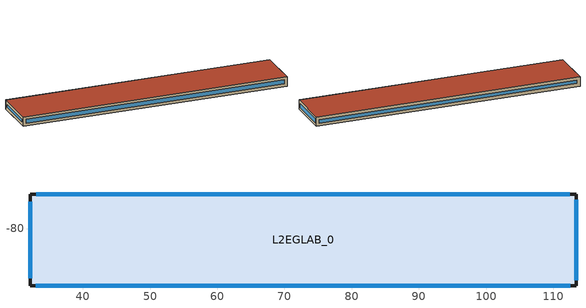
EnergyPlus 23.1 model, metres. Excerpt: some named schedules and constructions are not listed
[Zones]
L2EGLAB_0
 floor outside (90.1-2019 Nonresidential CZ 0 Exterior Floor (Mass)): 113.38,-74.93 113.38,-88.49 32.15,-88.49 32.15,-74.93 z2.66
 wall outside (90.1-2019 Nonresidential CZ 0 Exterior Wall (Mass)): 113.38,-74.93 32.15,-74.93 32.15,-88.49 113.38,-88.49 113.38,-74.93 z2.66:5.58
 window (Starphire - Sungate 400 (3) on Starphire - Sungate 400 (5) on Starphire): 112.44,-74.93 33.08,-74.93 z3.6:4.64; 32.15,-76.04 32.15,-87.38 z3.77:4.47; 33.01,-88.49 112.51,-88.49 z3.52:4.72; 113.38,-87.69 113.38,-75.73 z3.46:4.78
 roof outside (90.1-2019 Nonresidential CZ 0 Exterior Roof (Mass)): 113.38,-74.93 32.15,-74.93 32.15,-88.49 113.38,-88.49 z5.58
[Schedule:Day:Hourly]
38179f20-956b-417a-8c64-8390f19720e3: Fraction, 0, 0, 0, 0, 0, 0, 0, 0, 0, 1, 1, 1, 1, 1, 1, 1, 1, 1, 0, 0, 0, 0, 0, 0
ac971892-ccc2-4438-8664-77b5482e6f48: Fraction, 1, 1, 1, 1, 1, 1, 1, 1, 0, 0, 0, 0, 0, 0, 0, 0, 0, 0, 0, 0, 0, 0, 0, 0
14e96a62-29c7-49a2-9614-caf7c6ecd34b: Fraction, 1, 1, 1, 1, 1, 1, 1, 1, 0, 0, 0, 0, 1, 1, 1, 1, 1, 0, 0, 0, 0, 0, 0, 0
ae148610-dbbb-4b47-9c28-88c9e2c07326: Fraction, 1, 1, 1, 1, 1, 1, 1, 1, 0, 0, 0, 1, 1, 1, 1, 1, 0, 0, 0, 0, 0, 0, 0, 0
e9b745bd-6aec-43cb-b0ac-c095e69f58cf: Fraction, 0, 0, 0, 0, 0, 0, 0, 0, 0, 0, 1, 1, 1, 1, 1, 1, 1, 1, 0, 0, 0, 0, 0, 0
39b0948b-e365-46be-966c-0ffa56deec40: Fraction, 0, 1, 1, 1, 1, 1, 1, 1, 1, 0, 0, 1, 1, 1, 1, 1, 0, 0, 0, 0, 0, 0, 0, 0
f4f6a90d-f8de-414e-ab4b-17b652dd5d6f: Fraction, 0, 0, 0, 0, 0, 0, 0, 0, 0, 1, 1, 1, 1, 1, 1, 1, 1, 1, 1, 0, 0, 0, 0, 0
740c02a7-3830-4f45-b763-006e59eb86d3: Fraction, 0, 0, 0, 0, 0, 0, 0, 0, 0, 1, 1, 1, 1, 1, 1, 1, 1, 0, 0, 0, 0, 0, 0, 0
2d02c7ff-104c-4b06-97c0-4d8b100eafcc: Fraction, 0, 0, 0, 1, 1, 1, 0, 0, 0, 0, 0, 0, 1, 1, 1, 1, 0, 0, 0, 0, 0, 0, 0, 0
f61a172b-816c-4633-97bc-a915fc946446: Fraction, 0, 1, 1, 1, 1, 0, 1, 1, 0, 0, 0, 1, 1, 1, 1, 1, 1, 1, 1, 0, 0, 0, 0, 0
ff1b749b-a92e-426c-bb3b-81b4f0013f8a: Fraction, 0, 0, 0, 0, 0, 0, 0, 0, 0, 0, 1, 1, 1, 1, 1, 1, 1, 1, 1, 0, 0, 0, 0, 0
41133023-acbd-437d-bcd4-84e10123b423: Fraction, 0, 0, 1, 1, 1, 0, 0, 1, 0, 0, 1, 1, 1, 1, 1, 1, 1, 1, 1, 1, 0, 0, 0, 0
0824ec1f-cd36-4fa7-83a1-4cb732eb5a7b: Fraction, 0, 0, 0, 0, 0, 0, 0, 1, 0, 0, 1, 1, 1, 1, 1, 1, 0, 1, 1, 1, 1, 1, 0, 0
4ff628a3-5983-436e-80a6-c65ea9597efe: Fraction, 0, 0, 0, 0, 0, 0, 0, 0, 0, 1, 0, 1, 1, 1, 0, 0, 0, 0, 0, 0, 0, 0, 1, 1
507845b1-fc7a-40ad-aa9e-0f06996398ac: Fraction, 1, 1, 1, 1, 1, 1, 1, 1, 1, 0, 1, 0, 0, 1, 0, 0, 0, 0, 0, 1, 0, 0, 0, 1
d0c38ed3-4692-46b6-8970-8176b7b43390: Fraction, 1, 1, 1, 1, 1, 1, 1, 1, 0, 0, 0, 1, 1, 1, 0, 0, 1, 1, 0, 0, 0, 0, 0, 1
b0ecbd5f-d54a-4e74-86a6-43ce3b7aa6f3: Fraction, 0, 0, 0, 0, 0, 0, 0, 0, 0, 0, 1, 0, 1, 1, 1, 0, 0, 0, 0, 0, 0, 0, 0, 0
a87f84e4-461f-46b0-ab1a-58a23e9c92fe: Fraction, 0, 1, 1, 1, 1, 1, 1, 1, 1, 0, 1, 1, 1, 1, 1, 0, 0, 0, 0, 1, 0, 1, 1, 1
a905cc57-b1d3-4bd4-800c-40b0ce71e65b: Fraction, 0, 0, 0, 0, 1, 1, 1, 1, 1, 1, 1, 0, 0, 0, 0, 0, 0, 0, 1, 0, 0, 0, 0, 0
56850b1a-3ce0-4b23-b415-2aa30291a57d: Fraction, 0, 1, 0, 0, 1, 0, 0, 1, 0, 0, 1, 1, 1, 0, 0, 1, 0, 0, 0, 0, 0, 0, 0, 0
85e940af-3f0b-4f17-bb43-1b234bacb140: Fraction, 0, 0, 0, 0, 1, 1, 1, 1, 0, 0, 1, 1, 0, 0, 0, 0, 0, 0, 0, 0, 0, 0, 0, 0
41ee364a-36dd-45f1-8cfb-e4f6688d5d13: Fraction, 0, 0, 0, 0, 0, 1, 0, 0, 0, 1, 0, 1, 1, 1, 1, 1, 0, 0, 0, 0, 0, 0, 0, 1
4a45c831-7f25-4b38-93ab-4c66ed96f3f2: Fraction, 1, 1, 1, 1, 1, 1, 1, 1, 0, 1, 1, 1, 1, 1, 1, 1, 0, 0, 0, 0, 0, 0, 0, 0
d4fb98c5-bb61-4abd-a95c-8fc3c82c79f7: Fraction, 0, 0, 0, 0, 0, 0, 0, 0, 0, 1, 1, 1, 1, 1, 1, 0, 0, 0, 0, 0, 0, 0, 0, 0
46945b04-2c04-413d-8a1b-a85c04242bc4: Fraction, 0, 1, 0, 0, 1, 1, 1, 1, 0, 1, 1, 1, 1, 1, 1, 1, 1, 1, 0, 0, 0, 0, 0, 0
225b6330-f37b-4b36-a1be-9495fbcd166d: Fraction, 0, 0, 1, 1, 1, 1, 1, 1, 0, 0, 0, 0, 0, 1, 0, 1, 1, 0, 0, 0, 0, 0, 0, 0
02cd169d-d0aa-4a7b-9d5a-6e17b7553079: Fraction, 0, 0, 1, 1, 1, 1, 1, 1, 1, 1, 0, 0, 0, 0, 0, 0, 0, 0, 0, 0, 1, 0, 0, 0
a606ca4e-302f-43c7-8507-88f7e6dbfd25: Fraction, 1, 1, 1, 1, 1, 0, 0, 0, 0, 0, 0, 1, 1, 1, 1, 1, 1, 0, 0, 0, 0, 0, 0, 0
60b49703-1373-447e-9904-9bb170ff8dd7: Fraction, 0, 1, 1, 1, 1, 1, 1, 0, 0, 0, 0, 0, 0, 0, 0, 0, 1, 1, 1, 1, 1, 1, 1, 1
f3dff8d8-a2ae-4fc7-9d02-5eaec7dc010a: Fraction, 0, 1, 0, 0, 1, 0, 0, 0, 0, 0, 0, 0, 1, 0, 0, 0, 0, 0, 0, 0, 0, 0, 0, 0
0a9f64a4-15ae-4322-b7a7-389d60a6c475: Fraction, 0, 1, 1, 1, 1, 1, 1, 1, 1, 1, 0, 0, 0, 0, 0, 1, 1, 0, 0, 0, 0, 0, 0, 0
7c692fd0-6f7e-4257-a9d4-95e3f3f831c1: Fraction, 1, 1, 1, 0, 1, 1, 1, 1, 0, 0, 1, 1, 1, 1, 1, 1, 1, 1, 0, 0, 0, 0, 0, 0
b895a0f1-ddc7-4bf8-83d8-a2e0be426f79: Fraction, 0, 1, 0, 0, 0, 0, 0, 0, 0, 0, 1, 0, 0, 0, 1, 1, 1, 1, 1, 0, 0, 0, 0, 1
e1ae3c62-2747-4552-87ad-aaa14d71c149: Fraction, 1, 1, 1, 1, 1, 0, 1, 1, 1, 0, 0, 0, 0, 1, 1, 0, 0, 0, 0, 0, 0, 0, 0, 1
4acf7378-8c0d-46f9-97e6-db20b0f80dfe: Fraction, 1, 1, 1, 1, 1, 1, 0, 0, 0, 0, 0, 1, 1, 1, 1, 1, 1, 0, 0, 0, 0, 0, 0, 0
87b54358-8031-4b99-b14f-9f56fda5008e: Fraction, 0, 1, 1, 1, 1, 1, 1, 0, 0, 0, 0, 1, 1, 1, 1, 0, 0, 0, 0, 0, 0, 0, 0, 0
81877a32-8e27-44f4-a5c9-31c9e4c9482a: Fraction, 0, 0, 1, 1, 1, 1, 1, 0, 0, 0, 1, 1, 1, 1, 0, 0, 0, 0, 0, 0, 0, 0, 0, 0
051a1236-b899-4140-b48b-2c08fa972895: Fraction, 1, 1, 1, 1, 1, 1, 1, 1, 1, 0, 0, 0, 0, 0, 0, 0, 0, 0, 1, 1, 1, 1, 1, 1
d838155c-8a67-492e-ae8e-847abf6c8acc: Fraction, 1, 1, 1, 1, 1, 1, 1, 0, 0, 1, 1, 1, 0, 0, 0, 0, 0, 0, 0, 0, 0, 0, 0, 0
edb8670f-fe21-4948-a1a2-463d0e667ac0: Fraction, 1, 1, 1, 1, 1, 1, 1, 1, 0, 1, 1, 0, 0, 0, 1, 1, 0, 0, 0, 0, 0, 0, 0, 0
b3436ea8-d19d-4d5a-8060-848a02d462b0: Fraction, 0, 0, 0, 1, 1, 1, 0, 0, 0, 1, 1, 1, 1, 1, 1, 1, 1, 1, 0, 0, 0, 0, 0, 0
d20e23a3-011d-4cad-ad22-96b48e48d370: Fraction, 0, 0, 0, 0, 0, 0, 0, 1, 1, 1, 1, 0, 0, 0, 0, 0, 0, 0, 0, 0, 0, 0, 0, 1
9b93240e-f916-446d-a78b-b782dbda9fd7: Fraction, 1, 1, 1, 1, 1, 1, 1, 1, 0, 0, 0, 1, 1, 1, 1, 0, 0, 0, 1, 1, 1, 1, 1, 1
5dbd14f9-692d-4306-99c0-e071131911b9: Fraction, 1, 1, 1, 1, 1, 1, 1, 1, 1, 1, 1, 1, 1, 1, 1, 0, 0, 0, 0, 1, 1, 1, 0, 1
c28f790e-4dbb-4da8-a8c3-fa68dce20d2c: Fraction, 1, 1, 1, 1, 1, 1, 1, 1, 0, 0, 1, 1, 0, 1, 0, 0, 0, 0, 0, 0, 0, 0, 0, 1
d1061fb4-601a-4270-aeed-638780f2db71: Fraction, 1, 1, 1, 1, 1, 1, 1, 0, 0, 0, 1, 0, 0, 0, 0, 0, 0, 0, 0, 1, 1, 1, 1, 1
b1d064f0-1f63-49d7-8ceb-0cca46ce635b: Fraction, 1, 1, 1, 1, 1, 0, 0, 0, 0, 0, 1, 1, 1, 1, 1, 1, 1, 0, 0, 0, 0, 0, 0, 0
27ca9617-da89-49e4-a6f7-2c23ce89ff06: Fraction, 1, 1, 1, 1, 1, 1, 1, 1, 1, 1, 0, 0, 0, 0, 0, 0, 1, 0, 0, 0, 0, 0, 0, 0
6f2572b6-a7d5-4e90-abba-3b973d04793c: Fraction, 1, 1, 1, 1, 1, 1, 1, 1, 1, 1, 1, 1, 0, 0, 0, 0, 0, 0, 0, 0, 0, 1, 1, 1
662fc36f-5647-4300-95dd-dbdf9408b12e: Fraction, 1, 1, 1, 1, 1, 1, 1, 0, 0, 0, 1, 1, 1, 1, 1, 1, 1, 0, 0, 0, 0, 1, 1, 1
03fd92cf-3547-404c-ada6-6c2b767b8869: Fraction, 1, 1, 1, 1, 1, 1, 1, 1, 0, 0, 1, 1, 1, 1, 0, 1, 1, 1, 1, 1, 1, 1, 1, 1
14ff385e-ba91-4935-8553-b772e5caabf5: Fraction, 1, 1, 1, 1, 1, 1, 1, 1, 1, 0, 0, 0, 0, 1, 0, 0, 0, 0, 0, 0, 0, 0, 0, 0
a10c7433-668f-49b8-9501-5a98d22a259d: Fraction, 1, 1, 1, 1, 1, 1, 1, 1, 0, 1, 1, 1, 1, 1, 1, 1, 1, 0, 1, 1, 1, 1, 1, 1
77864be3-4f80-4f57-bb02-f5da30e3c201: Fraction, 1, 1, 1, 1, 1, 1, 1, 1, 0, 0, 1, 1, 1, 1, 1, 1, 0, 0, 0, 0, 0, 0, 1, 1
0ada28ce-558b-4c0e-aa7d-824de3075b1a: Fraction, 1, 1, 1, 1, 1, 1, 1, 0, 0, 0, 1, 1, 1, 0, 0, 0, 0, 1, 1, 1, 1, 1, 1, 1
eec26b4a-9a5e-43f9-89c0-88dfe4ef4b00: Fraction, 1, 1, 1, 1, 1, 1, 1, 1, 0, 0, 1, 1, 1, 1, 1, 1, 1, 0, 0, 0, 0, 0, 0, 1
b9e25edd-51b4-4b80-9171-5e03a67da1cc: Fraction, 1, 1, 1, 1, 0, 1, 1, 0, 0, 0, 0, 1, 1, 1, 1, 1, 0, 0, 0, 0, 0, 0, 0, 0
c774ea52-32a3-4e83-82ec-64947ac96df6: Fraction, 0, 0, 0, 0, 0, 1, 1, 1, 0, 0, 0, 0, 0, 1, 0, 0, 0, 0, 0, 0, 0, 0, 0, 0
880685fc-6ff1-455a-b37d-72c5481026df: Fraction, 1, 1, 1, 1, 1, 1, 1, 1, 0, 0, 1, 1, 1, 1, 0, 0, 0, 0, 0, 0, 0, 0, 0, 0
a9b19e90-5f0d-4519-b44f-004779abcadf: Fraction, 0, 0, 0, 0, 0, 0, 0, 1, 0, 0, 0, 0, 0, 1, 0, 0, 0, 0, 0, 0, 0, 0, 1, 1
4a9c876a-d9ca-4e6a-b39e-b24d7f06c749: Fraction, 1, 1, 1, 1, 1, 1, 1, 1, 0, 0, 0, 1, 0, 0, 0, 0, 0, 0, 0, 0, 0, 1, 1, 1
fb941c6c-4faa-478e-b512-3dd081852429: Fraction, 1, 1, 1, 1, 1, 1, 1, 1, 0, 0, 0, 0, 1, 1, 1, 0, 0, 0, 0, 0, 0, 0, 1, 1
b6bb9f05-be45-45a1-96fb-54e0ec5f2e41: Fraction, 1, 1, 1, 1, 1, 1, 1, 1, 1, 0, 0, 0, 0, 0, 0, 0, 1, 1, 1, 1, 1, 1, 1, 1
433803c5-7773-41dd-b89a-1df737f6a0f2: Fraction, 1, 1, 1, 1, 1, 1, 1, 1, 1, 0, 0, 0, 1, 1, 0, 0, 0, 0, 0, 1, 1, 1, 1, 1
251b98fc-2667-4f34-9feb-38c4a2e59b4f: Fraction, 1, 1, 1, 1, 1, 1, 1, 1, 0, 1, 0, 0, 1, 1, 1, 1, 1, 1, 1, 1, 1, 1, 1, 1
a7b75c03-dc04-40d6-a801-044da9317212: Fraction, 1, 1, 1, 1, 1, 1, 1, 1, 0, 0, 1, 0, 0, 0, 0, 0, 0, 0, 1, 1, 1, 1, 1, 1
d3b7b7a1-957a-4d67-ace5-3b5494b0b17d: Fraction, 1, 1, 1, 1, 1, 1, 1, 1, 1, 0, 0, 0, 0, 1, 0, 0, 0, 0, 1, 1, 1, 1, 1, 1
84490ac7-aeec-46d3-98f8-621f9b9d1dbe: Fraction, 1, 1, 1, 1, 1, 1, 1, 1, 1, 0, 0, 0, 1, 0, 0, 0, 0, 0, 0, 0, 0, 0, 0, 1
[Schedule:Week:Daily]
CoolAvail_L2EGLAB_0_34: 2d02c7ff-104c-4b06-97c0-4d8b100eafcc, f61a172b-816c-4633-97bc-a915fc946446, ff1b749b-a92e-426c-bb3b-81b4f0013f8a, 41133023-acbd-437d-bcd4-84e10123b423, 0824ec1f-cd36-4fa7-83a1-4cb732eb5a7b, 4ff628a3-5983-436e-80a6-c65ea9597efe, 507845b1-fc7a-40ad-aa9e-0f06996398ac, 2d02c7ff-104c-4b06-97c0-4d8b100eafcc, 2d02c7ff-104c-4b06-97c0-4d8b100eafcc, 2d02c7ff-104c-4b06-97c0-4d8b100eafcc, 2d02c7ff-104c-4b06-97c0-4d8b100eafcc, 2d02c7ff-104c-4b06-97c0-4d8b100eafcc
CoolAvail_L2EGLAB_0_35: d0c38ed3-4692-46b6-8970-8176b7b43390, b0ecbd5f-d54a-4e74-86a6-43ce3b7aa6f3, 14e96a62-29c7-49a2-9614-caf7c6ecd34b, a87f84e4-461f-46b0-ab1a-58a23e9c92fe, ae148610-dbbb-4b47-9c28-88c9e2c07326, a905cc57-b1d3-4bd4-800c-40b0ce71e65b, 56850b1a-3ce0-4b23-b415-2aa30291a57d, d0c38ed3-4692-46b6-8970-8176b7b43390, d0c38ed3-4692-46b6-8970-8176b7b43390, d0c38ed3-4692-46b6-8970-8176b7b43390, d0c38ed3-4692-46b6-8970-8176b7b43390, d0c38ed3-4692-46b6-8970-8176b7b43390
CoolAvail_L2EGLAB_0_36: 85e940af-3f0b-4f17-bb43-1b234bacb140, 39b0948b-e365-46be-966c-0ffa56deec40, 41ee364a-36dd-45f1-8cfb-e4f6688d5d13, 4a45c831-7f25-4b38-93ab-4c66ed96f3f2, d4fb98c5-bb61-4abd-a95c-8fc3c82c79f7, 46945b04-2c04-413d-8a1b-a85c04242bc4, f4f6a90d-f8de-414e-ab4b-17b652dd5d6f, 85e940af-3f0b-4f17-bb43-1b234bacb140, 85e940af-3f0b-4f17-bb43-1b234bacb140, 85e940af-3f0b-4f17-bb43-1b234bacb140, 85e940af-3f0b-4f17-bb43-1b234bacb140, 85e940af-3f0b-4f17-bb43-1b234bacb140
CoolAvail_L2EGLAB_0_37: e9b745bd-6aec-43cb-b0ac-c095e69f58cf, 225b6330-f37b-4b36-a1be-9495fbcd166d, 02cd169d-d0aa-4a7b-9d5a-6e17b7553079, a606ca4e-302f-43c7-8507-88f7e6dbfd25, 60b49703-1373-447e-9904-9bb170ff8dd7, ac971892-ccc2-4438-8664-77b5482e6f48, f3dff8d8-a2ae-4fc7-9d02-5eaec7dc010a, e9b745bd-6aec-43cb-b0ac-c095e69f58cf, e9b745bd-6aec-43cb-b0ac-c095e69f58cf, e9b745bd-6aec-43cb-b0ac-c095e69f58cf, e9b745bd-6aec-43cb-b0ac-c095e69f58cf, e9b745bd-6aec-43cb-b0ac-c095e69f58cf
CoolAvail_L2EGLAB_0_38: 0a9f64a4-15ae-4322-b7a7-389d60a6c475, 7c692fd0-6f7e-4257-a9d4-95e3f3f831c1, 85e940af-3f0b-4f17-bb43-1b234bacb140, b895a0f1-ddc7-4bf8-83d8-a2e0be426f79, e1ae3c62-2747-4552-87ad-aaa14d71c149, 4acf7378-8c0d-46f9-97e6-db20b0f80dfe, 87b54358-8031-4b99-b14f-9f56fda5008e, 0a9f64a4-15ae-4322-b7a7-389d60a6c475, 0a9f64a4-15ae-4322-b7a7-389d60a6c475, 0a9f64a4-15ae-4322-b7a7-389d60a6c475, 0a9f64a4-15ae-4322-b7a7-389d60a6c475, 0a9f64a4-15ae-4322-b7a7-389d60a6c475
CoolAvail_L2EGLAB_0_39: 38179f20-956b-417a-8c64-8390f19720e3, 81877a32-8e27-44f4-a5c9-31c9e4c9482a, 051a1236-b899-4140-b48b-2c08fa972895, d838155c-8a67-492e-ae8e-847abf6c8acc, edb8670f-fe21-4948-a1a2-463d0e667ac0, b3436ea8-d19d-4d5a-8060-848a02d462b0, e9b745bd-6aec-43cb-b0ac-c095e69f58cf, 38179f20-956b-417a-8c64-8390f19720e3, 38179f20-956b-417a-8c64-8390f19720e3, 38179f20-956b-417a-8c64-8390f19720e3, 38179f20-956b-417a-8c64-8390f19720e3, 38179f20-956b-417a-8c64-8390f19720e3
CoolAvail_L2EGLAB_0_40: 740c02a7-3830-4f45-b763-006e59eb86d3, d20e23a3-011d-4cad-ad22-96b48e48d370, 9b93240e-f916-446d-a78b-b782dbda9fd7, 5dbd14f9-692d-4306-99c0-e071131911b9, c28f790e-4dbb-4da8-a8c3-fa68dce20d2c, d1061fb4-601a-4270-aeed-638780f2db71, b1d064f0-1f63-49d7-8ceb-0cca46ce635b, 740c02a7-3830-4f45-b763-006e59eb86d3, 740c02a7-3830-4f45-b763-006e59eb86d3, 740c02a7-3830-4f45-b763-006e59eb86d3, 740c02a7-3830-4f45-b763-006e59eb86d3, 740c02a7-3830-4f45-b763-006e59eb86d3
CoolAvail_L2EGLAB_0_41: 27ca9617-da89-49e4-a6f7-2c23ce89ff06, 6f2572b6-a7d5-4e90-abba-3b973d04793c, 662fc36f-5647-4300-95dd-dbdf9408b12e, 03fd92cf-3547-404c-ada6-6c2b767b8869, 14ff385e-ba91-4935-8553-b772e5caabf5, a10c7433-668f-49b8-9501-5a98d22a259d, 77864be3-4f80-4f57-bb02-f5da30e3c201, 27ca9617-da89-49e4-a6f7-2c23ce89ff06, 27ca9617-da89-49e4-a6f7-2c23ce89ff06, 27ca9617-da89-49e4-a6f7-2c23ce89ff06, 27ca9617-da89-49e4-a6f7-2c23ce89ff06, 27ca9617-da89-49e4-a6f7-2c23ce89ff06
CoolAvail_L2EGLAB_0_42: 0ada28ce-558b-4c0e-aa7d-824de3075b1a, eec26b4a-9a5e-43f9-89c0-88dfe4ef4b00, b9e25edd-51b4-4b80-9171-5e03a67da1cc, c774ea52-32a3-4e83-82ec-64947ac96df6, 880685fc-6ff1-455a-b37d-72c5481026df, a9b19e90-5f0d-4519-b44f-004779abcadf, 4a9c876a-d9ca-4e6a-b39e-b24d7f06c749, 0ada28ce-558b-4c0e-aa7d-824de3075b1a, 0ada28ce-558b-4c0e-aa7d-824de3075b1a, 0ada28ce-558b-4c0e-aa7d-824de3075b1a, 0ada28ce-558b-4c0e-aa7d-824de3075b1a, 0ada28ce-558b-4c0e-aa7d-824de3075b1a
CoolAvail_L2EGLAB_0_43: fb941c6c-4faa-478e-b512-3dd081852429, b6bb9f05-be45-45a1-96fb-54e0ec5f2e41, 433803c5-7773-41dd-b89a-1df737f6a0f2, 251b98fc-2667-4f34-9feb-38c4a2e59b4f, a7b75c03-dc04-40d6-a801-044da9317212, d3b7b7a1-957a-4d67-ace5-3b5494b0b17d, 84490ac7-aeec-46d3-98f8-621f9b9d1dbe, fb941c6c-4faa-478e-b512-3dd081852429, fb941c6c-4faa-478e-b512-3dd081852429, fb941c6c-4faa-478e-b512-3dd081852429, fb941c6c-4faa-478e-b512-3dd081852429, fb941c6c-4faa-478e-b512-3dd081852429
CoolAvail_L2EGLAB_0_44: 30ba440c-22ba-432c-8c17-df3fa3d1471c, 8c9a1938-7936-4ab6-b752-f6b736262c82, 2c7afa4c-afc5-456e-bc7d-fa534fe6087b, 7f421006-4c82-4519-a9a6-136dfc1191c2, 3eda7ef7-2279-4dc1-b643-b0413d9c0fa3, 1ada6efd-4363-48ab-b65e-79088277c8bc, e98eba99-96a5-4651-97b3-ffa961bae9d7, 30ba440c-22ba-432c-8c17-df3fa3d1471c, 30ba440c-22ba-432c-8c17-df3fa3d1471c, 30ba440c-22ba-432c-8c17-df3fa3d1471c, 30ba440c-22ba-432c-8c17-df3fa3d1471c, 30ba440c-22ba-432c-8c17-df3fa3d1471c
CoolAvail_L2EGLAB_0_45: b6344a5f-4dd9-401c-b7f2-d154910ef6bb, 174d4491-13d1-4f58-9acd-43bc52689344, a154fd8e-02ee-4e0e-b7af-7679cf5ff047, cb500032-e4bb-4e0d-80a0-d1f5cb76c9f4, 051a1236-b899-4140-b48b-2c08fa972895, 2aeede9d-838f-430c-9763-296d6f0c7f7c, b6344a5f-4dd9-401c-b7f2-d154910ef6bb, b6344a5f-4dd9-401c-b7f2-d154910ef6bb, b6344a5f-4dd9-401c-b7f2-d154910ef6bb, b6344a5f-4dd9-401c-b7f2-d154910ef6bb, b6344a5f-4dd9-401c-b7f2-d154910ef6bb, b6344a5f-4dd9-401c-b7f2-d154910ef6bb
CoolAvail_L2EGLAB_0_46: de4164a1-1436-4e35-9323-7156b72a6677, eec26b4a-9a5e-43f9-89c0-88dfe4ef4b00, 1ca831c2-163d-4b21-87ba-cd56457333bc, f647e07c-924d-42a3-8dbf-cdf43b6d33b2, 1cb45180-f59f-4c6e-bc5c-630f18be02bd, c74aa1ca-5d7d-4ea2-82a6-69f92b426964, 2a207b81-07f5-477e-bc8e-f618ae737847, de4164a1-1436-4e35-9323-7156b72a6677, de4164a1-1436-4e35-9323-7156b72a6677, de4164a1-1436-4e35-9323-7156b72a6677, de4164a1-1436-4e35-9323-7156b72a6677, de4164a1-1436-4e35-9323-7156b72a6677
CoolAvail_L2EGLAB_0_47: 70d8ac2c-4df8-4ba4-a5a3-dd5d1b0b7939, 34ee3a75-7599-4f91-9284-c46c911427a1, 7d2b3b81-1d45-4f05-b3b8-37ad7d09290d, b5538a3c-fd55-4de8-a4dd-8742ab9ca043, f6ee950d-c6c9-4e8d-943b-4e9bc5fa3e58, 753d686f-3a44-4ec2-97b4-828f1d943bbc, ae8d34e1-a171-4952-9e35-1bd0dbf351fb, 70d8ac2c-4df8-4ba4-a5a3-dd5d1b0b7939, 70d8ac2c-4df8-4ba4-a5a3-dd5d1b0b7939, 70d8ac2c-4df8-4ba4-a5a3-dd5d1b0b7939, 70d8ac2c-4df8-4ba4-a5a3-dd5d1b0b7939, 70d8ac2c-4df8-4ba4-a5a3-dd5d1b0b7939
CoolAvail_L2EGLAB_0_48: 0bdbff9e-3598-42aa-bee5-86d6c63455da, f4273af5-04eb-4a33-9621-49e23089da14, 53ec44c3-a850-4e5e-bc13-51cabdfd624f, 3a165f0b-2846-4bb5-b2f0-cfb5d7616ac9, 00e3a393-dcd8-4b28-bf94-854365eec1fd, 5ac6c434-eafb-44ce-8239-85271f15a735, f8dd5109-4ba5-49ae-b842-6e004333c114, 0bdbff9e-3598-42aa-bee5-86d6c63455da, 0bdbff9e-3598-42aa-bee5-86d6c63455da, 0bdbff9e-3598-42aa-bee5-86d6c63455da, 0bdbff9e-3598-42aa-bee5-86d6c63455da, 0bdbff9e-3598-42aa-bee5-86d6c63455da
CoolAvail_L2EGLAB_0_49: e56d1250-ce8b-4c67-b837-df12ba1fdf94, a020f3e7-f3ea-42f4-b8c3-65ca42bc1065, 894db93f-e660-4d06-870e-efbd17d75124, 444c9af2-7265-4cad-9f74-c60dc3394459, 7662fba0-8578-4b5c-b4b6-24f4910e2243, 8cda9c08-afc6-4ae3-b6eb-6ae077cd250b, d252e208-c3d0-41c9-8947-9a79eeb8f897, e56d1250-ce8b-4c67-b837-df12ba1fdf94, e56d1250-ce8b-4c67-b837-df12ba1fdf94, e56d1250-ce8b-4c67-b837-df12ba1fdf94, e56d1250-ce8b-4c67-b837-df12ba1fdf94, e56d1250-ce8b-4c67-b837-df12ba1fdf94
CoolAvail_L2EGLAB_0_50: 1360a4fc-ccf9-497b-8f0f-5374158c4720, 9b93240e-f916-446d-a78b-b782dbda9fd7, 5d699dca-bb7a-47af-9d87-0d09fe9b6f41, c8efa05c-6987-4d38-b75c-f0458600c8c4, c38b85dc-5af9-46d1-adc6-dca18928965f, c01c5671-50bb-41fa-a56a-b89d3cf68c26, 8cd7bcb4-6094-42a2-a618-e78c56a95338, 1360a4fc-ccf9-497b-8f0f-5374158c4720, 1360a4fc-ccf9-497b-8f0f-5374158c4720, 1360a4fc-ccf9-497b-8f0f-5374158c4720, 1360a4fc-ccf9-497b-8f0f-5374158c4720, 1360a4fc-ccf9-497b-8f0f-5374158c4720
CoolAvail_L2EGLAB_0_51: 4577fb02-4a88-4466-9b56-d66e0a3fa2c2, 4f796070-32d6-4523-bc95-8a9c948c64cc, dbe2fff8-c8e8-4b6f-9b34-2e1f3c7a3323, 478ae771-47a6-4b4f-8665-79529cd3e173, 8c643ff1-5618-4728-a853-dd1616772a92, 93bfbd11-d5a4-47f6-97ac-b372283b9c77, e2cd6775-cb49-4614-bd50-05f0a146bd0d, 4577fb02-4a88-4466-9b56-d66e0a3fa2c2, 4577fb02-4a88-4466-9b56-d66e0a3fa2c2, 4577fb02-4a88-4466-9b56-d66e0a3fa2c2, 4577fb02-4a88-4466-9b56-d66e0a3fa2c2, 4577fb02-4a88-4466-9b56-d66e0a3fa2c2
CoolAvail_L2EGLAB_0_52: de9ef256-6add-4dc2-a862-3a37db520490, de9ef256-6add-4dc2-a862-3a37db520490, de9ef256-6add-4dc2-a862-3a37db520490, de9ef256-6add-4dc2-a862-3a37db520490, de9ef256-6add-4dc2-a862-3a37db520490, de9ef256-6add-4dc2-a862-3a37db520490, de9ef256-6add-4dc2-a862-3a37db520490, de9ef256-6add-4dc2-a862-3a37db520490, de9ef256-6add-4dc2-a862-3a37db520490, de9ef256-6add-4dc2-a862-3a37db520490, de9ef256-6add-4dc2-a862-3a37db520490, de9ef256-6add-4dc2-a862-3a37db520490
NatVentAvail_L2EGLAB_0_14: 3f384417-36fe-4170-8eb9-8a216b6d4098, f9a9d692-d1d1-4004-95c1-05bce94d6ebf, 809df10d-7e51-44ac-a32c-67bcec36e2ab, 3cdbd6d5-6339-4832-858f-d80ac4d134dd, f566bc9f-1efa-44c8-bccd-4a8271342a6c, d0bf2e9e-9b2d-439f-a858-58b5ed4cc757, 0512846b-e191-457d-acb9-d100795ec5ae, 3f384417-36fe-4170-8eb9-8a216b6d4098, 3f384417-36fe-4170-8eb9-8a216b6d4098, 3f384417-36fe-4170-8eb9-8a216b6d4098, 3f384417-36fe-4170-8eb9-8a216b6d4098, 3f384417-36fe-4170-8eb9-8a216b6d4098
NatVentAvail_L2EGLAB_0_15: e6da011e-b7c5-4d30-92be-881e2759a9ed, 802a8cd1-1968-4a2c-8ee7-df691229d2b1, 5a10c244-fcd0-4387-b164-82313ddfe3c3, 5d699dca-bb7a-47af-9d87-0d09fe9b6f41, 22716ccf-ceb3-4c76-ac21-88b562f9f298, 3c3c3065-3a30-442c-86bd-274c55b3cd9b, bbcf186e-2a2c-4f1f-ba6c-398abbd2bf7f, e6da011e-b7c5-4d30-92be-881e2759a9ed, e6da011e-b7c5-4d30-92be-881e2759a9ed, e6da011e-b7c5-4d30-92be-881e2759a9ed, e6da011e-b7c5-4d30-92be-881e2759a9ed, e6da011e-b7c5-4d30-92be-881e2759a9ed
NatVentAvail_L2EGLAB_0_16: 5a3d9818-fda3-4e49-8945-2ab1a27d5417, feb6a0da-96a9-4d96-bb21-2c33eb218d0f, 23f8cfbb-7620-475c-9acc-b60b7011257a, db8b0d56-8718-4f81-bd72-61ef161690d9, 93ca9518-ef94-4ca4-889d-5e3c79a51454, 9bb8395c-3594-4b40-9e97-6cbc03feb894, 4fbcdac4-f4fc-4d7a-99cb-1564faa404df, 5a3d9818-fda3-4e49-8945-2ab1a27d5417, 5a3d9818-fda3-4e49-8945-2ab1a27d5417, 5a3d9818-fda3-4e49-8945-2ab1a27d5417, 5a3d9818-fda3-4e49-8945-2ab1a27d5417, 5a3d9818-fda3-4e49-8945-2ab1a27d5417
NatVentAvail_L2EGLAB_0_17: bb804640-1682-4a8a-add8-e11e27bd773d, 211d47b8-23b3-493a-b204-d40fc7aa6228, 6f387f4b-9c72-4621-a81e-e2ee1979fed6, 681156b5-912c-44f9-9492-20ad0561fe60, e95e1219-ca05-474e-ae55-14b8a2a4938e, c1c1ac54-d29f-48c3-b661-8acad95992f6, f23a1a3b-a881-413e-8f87-221621cedab3, bb804640-1682-4a8a-add8-e11e27bd773d, bb804640-1682-4a8a-add8-e11e27bd773d, bb804640-1682-4a8a-add8-e11e27bd773d, bb804640-1682-4a8a-add8-e11e27bd773d, bb804640-1682-4a8a-add8-e11e27bd773d
NatVentAvail_L2EGLAB_0_18: e37449c5-2fe7-4d2a-a07d-e55126d4c844, 4e3821c8-effe-4035-b8fc-144efd6cac2a, 2221b21d-8ae6-4c49-9a1f-4dba999db819, e37449c5-2fe7-4d2a-a07d-e55126d4c844, da350558-1c5c-4320-b569-9706d3857bdb, ff17c06e-fbce-4de1-ab3a-defcf59b2b1a, 222d39fe-4df8-483e-ba91-c2402c8219ee, e37449c5-2fe7-4d2a-a07d-e55126d4c844, e37449c5-2fe7-4d2a-a07d-e55126d4c844, e37449c5-2fe7-4d2a-a07d-e55126d4c844, e37449c5-2fe7-4d2a-a07d-e55126d4c844, e37449c5-2fe7-4d2a-a07d-e55126d4c844
NatVentAvail_L2EGLAB_0_19: b4988180-859a-4f44-98e5-da5e6df9b719, faf08ad1-579e-4697-8add-fced1ad3e771, 041deb9d-e200-4141-88b2-ed4ad238f7c3, 112b8cd9-404e-4fb9-adef-447c136d26cd, 2d380770-655a-4e23-a6e8-816dab2d995c, 4051a3e9-a271-419e-9646-f0a3846e61b6, 6ceb2cd6-c920-4a3b-9658-2d3777bea5b1, b4988180-859a-4f44-98e5-da5e6df9b719, b4988180-859a-4f44-98e5-da5e6df9b719, b4988180-859a-4f44-98e5-da5e6df9b719, b4988180-859a-4f44-98e5-da5e6df9b719, b4988180-859a-4f44-98e5-da5e6df9b719
NatVentAvail_L2EGLAB_0_20: bdcb9e5f-fc00-47ca-baf7-99d0922ae93b, d1c9b1e7-f512-4198-a81f-bed4dad39504, b4988180-859a-4f44-98e5-da5e6df9b719, 963472b2-1d6e-4585-bf68-fbed7938d5be, a28a36a2-0cde-420f-b3b0-992a903c7a98, 69ee3e59-e14c-4af1-a4a5-4d083154ab71, 87e0dd2c-cdc0-4f3d-8af6-12451c41ca11, bdcb9e5f-fc00-47ca-baf7-99d0922ae93b, bdcb9e5f-fc00-47ca-baf7-99d0922ae93b, bdcb9e5f-fc00-47ca-baf7-99d0922ae93b, bdcb9e5f-fc00-47ca-baf7-99d0922ae93b, bdcb9e5f-fc00-47ca-baf7-99d0922ae93b
NatVentAvail_L2EGLAB_0_21: 3f3a0921-9ec3-4e81-9312-903f4b0cc2bb, fa8d3bcf-cd4f-4ad6-b835-ffd1aba82341, c41efc52-a282-426c-9dc3-b882cd90defa, b6bb9f05-be45-45a1-96fb-54e0ec5f2e41, f46af0ff-279a-4582-838a-306b761c44d7, b0f49369-3672-4a09-b8ec-0eed82131e02, 1479f7ee-74c1-46d1-a80b-dfe5bbfbd41d, 3f3a0921-9ec3-4e81-9312-903f4b0cc2bb, 3f3a0921-9ec3-4e81-9312-903f4b0cc2bb, 3f3a0921-9ec3-4e81-9312-903f4b0cc2bb, 3f3a0921-9ec3-4e81-9312-903f4b0cc2bb, 3f3a0921-9ec3-4e81-9312-903f4b0cc2bb
NatVentAvail_L2EGLAB_0_22: 1cb45180-f59f-4c6e-bc5c-630f18be02bd, a1f73378-bc61-4117-b244-c82b72a49f61, 8d4e84af-cacf-4ffc-8551-96526457ea7f, 27c6d640-4907-42a2-b406-f3e137188d3d, 98b57df6-6068-464e-8bac-197e9e98ecf4, de4164a1-1436-4e35-9323-7156b72a6677, 7c588556-c691-429f-b5fd-94a638a9b680, 1cb45180-f59f-4c6e-bc5c-630f18be02bd, 1cb45180-f59f-4c6e-bc5c-630f18be02bd, 1cb45180-f59f-4c6e-bc5c-630f18be02bd, 1cb45180-f59f-4c6e-bc5c-630f18be02bd, 1cb45180-f59f-4c6e-bc5c-630f18be02bd
NatVentAvail_L2EGLAB_0_23: 0ddb7a7f-c512-45cb-bc97-ee8d57f7a998, d9f59029-0382-49ea-b359-ef5443bd0457, 1ee43d27-6c8f-4486-a2b9-e7462e206e39, 4d700876-2d44-4e5a-98fa-92c895ca9dd0, 26a59b3f-8ece-457a-bf59-f8cb2422e181, 2669f575-e0da-4449-85c3-ca329db62271, bb716dbd-1229-452a-9794-0bb8a9efbdb6, 0ddb7a7f-c512-45cb-bc97-ee8d57f7a998, 0ddb7a7f-c512-45cb-bc97-ee8d57f7a998, 0ddb7a7f-c512-45cb-bc97-ee8d57f7a998, 0ddb7a7f-c512-45cb-bc97-ee8d57f7a998, 0ddb7a7f-c512-45cb-bc97-ee8d57f7a998
NatVentAvail_L2EGLAB_0_24: 9f893cd0-751c-4fb9-abdc-7d9b68a42479, 24411534-c514-4035-a03d-2719b6d39d05, 4507c100-941d-4254-9bfd-2f699305a5b0, f90ce18f-694e-4555-a652-79a81d6a0b0e, 969979d5-d6e6-490b-b79d-ff8064b42351, f72dafd1-82f0-42d9-a892-275e6a3fce44, 5a7d5e6f-50d8-491f-986f-05dee60b7901, 9f893cd0-751c-4fb9-abdc-7d9b68a42479, 9f893cd0-751c-4fb9-abdc-7d9b68a42479, 9f893cd0-751c-4fb9-abdc-7d9b68a42479, 9f893cd0-751c-4fb9-abdc-7d9b68a42479, 9f893cd0-751c-4fb9-abdc-7d9b68a42479
NatVentAvail_L2EGLAB_0_25: e4013fa8-5576-4c52-bd35-d7a75c104e1d, 88ebd2a6-cd3d-4045-be81-b0b7de08054f, b6344a5f-4dd9-401c-b7f2-d154910ef6bb, 7e4e1e39-10ed-49a1-9725-7086f80caf35, 17549270-0f7a-4591-bb3d-a6f3176ba761, f79809be-3d04-474c-9390-65fd17c70031, e00edd09-d2d5-411a-83a0-80267d0d6064, e4013fa8-5576-4c52-bd35-d7a75c104e1d, e4013fa8-5576-4c52-bd35-d7a75c104e1d, e4013fa8-5576-4c52-bd35-d7a75c104e1d, e4013fa8-5576-4c52-bd35-d7a75c104e1d, e4013fa8-5576-4c52-bd35-d7a75c104e1d
NatVentAvail_L2EGLAB_0_26: 814e42ac-8e68-45ac-9834-450b0f943398, 376ea4b3-ee48-446e-9a61-fbcc7d26ed5e, 75f25bda-efbb-4d79-89c0-a55f07d96d0f, 6f9bef82-fcd7-47e0-af79-0a6508822ac1, 25350815-5d6f-4df3-b44d-e8f54a597c35, 9529d45c-46a2-4e1b-8268-069d3ddc5cc5, 5ff1b37f-5b17-4bc2-9c04-a9f86f3e7808, 814e42ac-8e68-45ac-9834-450b0f943398, 814e42ac-8e68-45ac-9834-450b0f943398, 814e42ac-8e68-45ac-9834-450b0f943398, 814e42ac-8e68-45ac-9834-450b0f943398, 814e42ac-8e68-45ac-9834-450b0f943398
NatVentAvail_L2EGLAB_0_27: 5833e64b-56bb-4810-8d4c-29a3bf0e1caa, 3f5e942e-2e6f-43b5-97e0-d9398b3b2f72, 7b309626-730a-4b5c-8baf-28cad11f6e9a, 1d22a2f9-f951-4760-a034-7210909a0f43, eb28ffaa-ca2b-44ee-a7b6-c7b966110474, ebc85d41-f17c-4d28-82ee-1cedefae0abd, fa72439c-3004-478a-bb69-160ecbe048b0, 5833e64b-56bb-4810-8d4c-29a3bf0e1caa, 5833e64b-56bb-4810-8d4c-29a3bf0e1caa, 5833e64b-56bb-4810-8d4c-29a3bf0e1caa, 5833e64b-56bb-4810-8d4c-29a3bf0e1caa, 5833e64b-56bb-4810-8d4c-29a3bf0e1caa
NatVentAvail_L2EGLAB_0_28: 806b3287-99aa-495d-8058-cfcacca11f99, 08501941-9ee5-44fb-adcf-cffb13ef5d0a, 5f2d3050-6018-4e66-96ad-cb06d4f22791, 4bdce560-346f-4efa-a120-3b818673a998, 681156b5-912c-44f9-9492-20ad0561fe60, 11fc019f-8bf1-4612-a249-868f104d24cd, 3f3a0921-9ec3-4e81-9312-903f4b0cc2bb, 806b3287-99aa-495d-8058-cfcacca11f99, 806b3287-99aa-495d-8058-cfcacca11f99, 806b3287-99aa-495d-8058-cfcacca11f99, 806b3287-99aa-495d-8058-cfcacca11f99, 806b3287-99aa-495d-8058-cfcacca11f99
NatVentAvail_L2EGLAB_0_29: cf567918-d4fd-428a-b7ed-b776bc0d595f, 8a7fd232-a92d-4051-973d-35ba3654125b, 566d2fa8-472e-4222-9a6c-457f16835c87, 85af1040-00d5-4420-8924-eb84c9b2f292, 681156b5-912c-44f9-9492-20ad0561fe60, 681156b5-912c-44f9-9492-20ad0561fe60, aa09d38e-40b7-4670-8a45-4357cceb3442, cf567918-d4fd-428a-b7ed-b776bc0d595f, cf567918-d4fd-428a-b7ed-b776bc0d595f, cf567918-d4fd-428a-b7ed-b776bc0d595f, cf567918-d4fd-428a-b7ed-b776bc0d595f, cf567918-d4fd-428a-b7ed-b776bc0d595f
NatVentAvail_L2EGLAB_0_30: 9b9028aa-817b-4954-a3b8-0e1e1c9d077f, de91db41-fd4b-41dc-aa98-2d6ad6aa94ec, 7984aa69-f20e-4254-83d3-ffdfa52c09b7, bc3608ef-cb8e-4280-93e6-74aebd7e47a2, 2e723191-52e0-4073-807d-5abf5067f713, 434f4173-c9d7-4e60-947a-1cd984311580, e4d7be5a-2b6c-4da9-902e-1e2e5dd805cf, 9b9028aa-817b-4954-a3b8-0e1e1c9d077f, 9b9028aa-817b-4954-a3b8-0e1e1c9d077f, 9b9028aa-817b-4954-a3b8-0e1e1c9d077f, 9b9028aa-817b-4954-a3b8-0e1e1c9d077f, 9b9028aa-817b-4954-a3b8-0e1e1c9d077f
NatVentAvail_L2EGLAB_0_31: ad04be5d-8658-4c60-b97e-5ae89dd3b329, 963472b2-1d6e-4585-bf68-fbed7938d5be, 566d2fa8-472e-4222-9a6c-457f16835c87, a39ba68d-5925-4084-9b77-d847ab7e0558, f1df0569-df6b-4a2d-b60d-1c1f4624b5f1, 3c435299-af76-4dd9-8b55-b3f458c98b54, 2a3730ab-7bb3-4353-95a3-fb33db6e5cce, ad04be5d-8658-4c60-b97e-5ae89dd3b329, ad04be5d-8658-4c60-b97e-5ae89dd3b329, ad04be5d-8658-4c60-b97e-5ae89dd3b329, ad04be5d-8658-4c60-b97e-5ae89dd3b329, ad04be5d-8658-4c60-b97e-5ae89dd3b329
NatVentAvail_L2EGLAB_0_32: b4a61eb5-8af9-4ac6-857c-fd5089f300e5, 37ad2e8e-d593-4f3a-83bf-40d4887c294f, a8e5e3a0-8f08-447a-86cb-1787300019a4, 253e1087-38ae-4e6d-8b9f-76d7ece4ac02, c2039914-d3e5-4d84-af06-a4dfd71fc8cd, 8e0affed-c8a1-4948-ad5c-cc286ea7a296, 855220f3-f475-4e0a-b6bf-87c0d647b8d4, b4a61eb5-8af9-4ac6-857c-fd5089f300e5, b4a61eb5-8af9-4ac6-857c-fd5089f300e5, b4a61eb5-8af9-4ac6-857c-fd5089f300e5, b4a61eb5-8af9-4ac6-857c-fd5089f300e5, b4a61eb5-8af9-4ac6-857c-fd5089f300e5
NatVentAvail_L2EGLAB_0_33: cad915f6-c32c-4a44-a2dc-f6b99102fb1f, 02c4a9eb-818a-4378-9903-073a921345a9, 1858a7fc-0ec5-456e-853e-04f339694b3d, 7e32e11a-6a4f-493a-bdc6-57ee0eebea52, 57a07613-b9ea-4e56-81da-82a660424882, c41efc52-a282-426c-9dc3-b882cd90defa, 994520e6-3b25-4103-bd62-622bd6e0eeaa, cad915f6-c32c-4a44-a2dc-f6b99102fb1f, cad915f6-c32c-4a44-a2dc-f6b99102fb1f, cad915f6-c32c-4a44-a2dc-f6b99102fb1f, cad915f6-c32c-4a44-a2dc-f6b99102fb1f, cad915f6-c32c-4a44-a2dc-f6b99102fb1f
NatVentAvail_L2EGLAB_0_34: b40dcbee-1630-46d4-9fe9-6feef020c4b0, d794de0b-8e68-447a-bac3-1746873b0f0a, 4c41dea5-0877-406b-a9e5-1fff138373fd, 857d8782-0594-413e-90cb-1bd30b68427b, 9d14b4ad-c57f-4c5d-be8e-ec3c494dbf02, 1d40ba53-76f1-478c-b0bb-6c0c66f96a9e, c618d24e-509d-413a-9a9f-10957b65049d, b40dcbee-1630-46d4-9fe9-6feef020c4b0, b40dcbee-1630-46d4-9fe9-6feef020c4b0, b40dcbee-1630-46d4-9fe9-6feef020c4b0, b40dcbee-1630-46d4-9fe9-6feef020c4b0, b40dcbee-1630-46d4-9fe9-6feef020c4b0
NatVentAvail_L2EGLAB_0_35: f4ad2b71-fd69-4c49-91a2-001d03f47b70, 2835c090-1d4a-4479-aab2-cea0159364f9, 33af3ef5-eba4-4415-9ff9-50d61edaee3c, 6c0acffd-64e2-4886-9691-a3972d4724ba, 0cde9868-cee6-4197-aa73-407d5c1b2e51, f07293e9-3e62-4846-b732-90f19f99a464, 8a078859-9d5b-43ad-9dd8-16d8b79a081e, f4ad2b71-fd69-4c49-91a2-001d03f47b70, f4ad2b71-fd69-4c49-91a2-001d03f47b70, f4ad2b71-fd69-4c49-91a2-001d03f47b70, f4ad2b71-fd69-4c49-91a2-001d03f47b70, f4ad2b71-fd69-4c49-91a2-001d03f47b70
NatVentAvail_L2EGLAB_0_36: c5416ef8-e7b2-4711-8597-74b56844e433, bdcb9e5f-fc00-47ca-baf7-99d0922ae93b, 41add5ad-f530-4fea-a5f8-e958e90a9f31, c2770fd0-3f7a-43ae-ad6d-df3931335d19, bc0ec60f-bda3-459b-b540-4bf8380d7418, 7437f40c-4b72-4842-923d-818ee9baa5c7, b6344a5f-4dd9-401c-b7f2-d154910ef6bb, c5416ef8-e7b2-4711-8597-74b56844e433, c5416ef8-e7b2-4711-8597-74b56844e433, c5416ef8-e7b2-4711-8597-74b56844e433, c5416ef8-e7b2-4711-8597-74b56844e433, c5416ef8-e7b2-4711-8597-74b56844e433
NatVentAvail_L2EGLAB_0_37: 681156b5-912c-44f9-9492-20ad0561fe60, f1ace82a-8873-431d-9070-edb4765865ea, d3b5b9c8-b27e-4878-b25b-6ba79c49643b, 50c97046-931e-4ce2-99a9-745269919f06, fc1c014d-5922-4e3e-8b29-8d0c06c3840e, 6af4f9a9-43a3-4009-a33d-822fea4eb04d, 12906c21-065a-4568-a366-dc0f634c8e52, 681156b5-912c-44f9-9492-20ad0561fe60, 681156b5-912c-44f9-9492-20ad0561fe60, 681156b5-912c-44f9-9492-20ad0561fe60, 681156b5-912c-44f9-9492-20ad0561fe60, 681156b5-912c-44f9-9492-20ad0561fe60
NatVentAvail_L2EGLAB_0_38: efec1e10-9c46-46e2-8ee0-1539bf5a3aa5, 3ee83902-b497-4403-8bfa-fae933c3bf59, c5416ef8-e7b2-4711-8597-74b56844e433, b0bbece7-ba21-4536-a266-cd3aa2dfa5d8, 2d8e5990-afa1-4922-951f-0b7904187f73, fce3dea0-eae4-4bcc-b8ed-d228d14177d2, 9e182daf-9a30-4dd6-9543-1c5ebc974ecf, efec1e10-9c46-46e2-8ee0-1539bf5a3aa5, efec1e10-9c46-46e2-8ee0-1539bf5a3aa5, efec1e10-9c46-46e2-8ee0-1539bf5a3aa5, efec1e10-9c46-46e2-8ee0-1539bf5a3aa5, efec1e10-9c46-46e2-8ee0-1539bf5a3aa5
NatVentAvail_L2EGLAB_0_39: 051a1236-b899-4140-b48b-2c08fa972895, 522458d5-db60-4fd3-933b-bcdd4b047dd2, 38179f20-956b-417a-8c64-8390f19720e3, 7c8df162-6740-49c4-89b0-5534b6d57864, 856ce6bd-553b-4843-8669-db89ddedfbd3, 7576f3a6-1b26-408b-a67d-a10acfd88993, 681156b5-912c-44f9-9492-20ad0561fe60, 051a1236-b899-4140-b48b-2c08fa972895, 051a1236-b899-4140-b48b-2c08fa972895, 051a1236-b899-4140-b48b-2c08fa972895, 051a1236-b899-4140-b48b-2c08fa972895, 051a1236-b899-4140-b48b-2c08fa972895
NatVentAvail_L2EGLAB_0_40: 85af1040-00d5-4420-8924-eb84c9b2f292, e3d9a977-95c1-45e6-a9fb-13836faec5f9, 787cc805-c0b5-4a07-9ca6-e0c6d08bb905, 9897bc90-aa00-4832-ad7b-90ec043b07f1, 189079c3-3a3a-4c06-965c-fe44c29bcaca, c1f9fe12-5423-4433-929d-0c7602a69141, 9233ea79-eaf1-45f3-b458-29a22b3ac3d7, 85af1040-00d5-4420-8924-eb84c9b2f292, 85af1040-00d5-4420-8924-eb84c9b2f292, 85af1040-00d5-4420-8924-eb84c9b2f292, 85af1040-00d5-4420-8924-eb84c9b2f292, 85af1040-00d5-4420-8924-eb84c9b2f292
NatVentAvail_L2EGLAB_0_41: 90bcb41a-a97e-4ea1-9fb0-2fae47040acd, d592a25f-c06a-45d3-a9c4-c756ff51fc45, 342743ab-f840-40fc-86c0-24f5ae4caa87, bf5ffa57-ada4-425a-ac45-a743df5e12e7, 61d550f3-94e5-4d75-9f85-319268e12a15, fbddfc19-eafa-4dcd-ae85-c8ab5e94280d, 07dbb12f-f110-400d-b502-8ccfb101d252, 90bcb41a-a97e-4ea1-9fb0-2fae47040acd, 90bcb41a-a97e-4ea1-9fb0-2fae47040acd, 90bcb41a-a97e-4ea1-9fb0-2fae47040acd, 90bcb41a-a97e-4ea1-9fb0-2fae47040acd, 90bcb41a-a97e-4ea1-9fb0-2fae47040acd
NatVentAvail_L2EGLAB_0_42: 16772c71-3e9b-4cfa-b9bc-f3c48922748c, b2c46e45-a5f3-4cf2-8159-1aadc4b9a1bb, 357fefda-f4c2-4012-a4b9-50872c5a73ca, 7da1bf8b-39f0-4797-9a4a-977af00daa65, de413287-fcfc-4cf4-8f67-30191246f57b, 8dec9e56-0db7-4ef7-86fe-cff17a59c361, e3ca1ffd-93df-4f05-b102-4a8ce8e00485, 16772c71-3e9b-4cfa-b9bc-f3c48922748c, 16772c71-3e9b-4cfa-b9bc-f3c48922748c, 16772c71-3e9b-4cfa-b9bc-f3c48922748c, 16772c71-3e9b-4cfa-b9bc-f3c48922748c, 16772c71-3e9b-4cfa-b9bc-f3c48922748c
NatVentAvail_L2EGLAB_0_43: 11fea6a0-c935-4ae1-9aa8-346874b296a5, cd4ca938-e292-4cf5-a80f-b0fab03ca1b9, 58e9bafc-bcdf-4db1-a9eb-3c72069776f1, 8234c7f7-6c1a-4a38-91ca-92a618784602, 2b6ee2ef-03c2-49ab-9ae9-6cc66ba093cc, 8ea59405-f54c-4a1e-a4cb-2425d1ff4413, ed141971-f6ce-4282-a5fa-61843ddef248, 11fea6a0-c935-4ae1-9aa8-346874b296a5, 11fea6a0-c935-4ae1-9aa8-346874b296a5, 11fea6a0-c935-4ae1-9aa8-346874b296a5, 11fea6a0-c935-4ae1-9aa8-346874b296a5, 11fea6a0-c935-4ae1-9aa8-346874b296a5
NatVentAvail_L2EGLAB_0_44: eae5b284-c54f-48a5-a76f-e7bc5dc60dde, e0590583-16ea-48ad-afd6-5f641fdff418, 410b052e-31e0-4de9-912a-48e18c327f51, b9877b5a-f3ae-4379-acf2-9af554192f81, 8cad880f-5edc-4901-8e52-516f44cbf6bd, d242391a-5f29-4bb5-ab74-4aef49f72c97, 791ba510-021f-4d08-906a-f5654cc5dc77, eae5b284-c54f-48a5-a76f-e7bc5dc60dde, eae5b284-c54f-48a5-a76f-e7bc5dc60dde, eae5b284-c54f-48a5-a76f-e7bc5dc60dde, eae5b284-c54f-48a5-a76f-e7bc5dc60dde, eae5b284-c54f-48a5-a76f-e7bc5dc60dde
NatVentAvail_L2EGLAB_0_45: f4f6a90d-f8de-414e-ab4b-17b652dd5d6f, de91db41-fd4b-41dc-aa98-2d6ad6aa94ec, d02d1d54-c1b2-43cb-896a-d02d34e69ee6, 8f2b8254-eb9a-441c-b0b9-f24e0ede9eb2, 38179f20-956b-417a-8c64-8390f19720e3, e2b1f306-c5a7-4872-b269-1c6a0c319b9a, f4f6a90d-f8de-414e-ab4b-17b652dd5d6f, f4f6a90d-f8de-414e-ab4b-17b652dd5d6f, f4f6a90d-f8de-414e-ab4b-17b652dd5d6f, f4f6a90d-f8de-414e-ab4b-17b652dd5d6f, f4f6a90d-f8de-414e-ab4b-17b652dd5d6f, f4f6a90d-f8de-414e-ab4b-17b652dd5d6f
NatVentAvail_L2EGLAB_0_46: 7bf5987f-4f7a-4cfa-ba18-388ca7510212, b2c46e45-a5f3-4cf2-8159-1aadc4b9a1bb, 4be90f3d-dbee-4683-b139-177c55c7c555, f785c2d3-a4ab-4a39-beeb-79addd3c4cae, c8e9cd19-ffd0-4d1a-9457-c412394fdad4, 509c25d9-6df4-4471-8b11-dc1dc719f543, 0ae9f011-4822-4eef-9d07-1a1205b7b7ae, 7bf5987f-4f7a-4cfa-ba18-388ca7510212, 7bf5987f-4f7a-4cfa-ba18-388ca7510212, 7bf5987f-4f7a-4cfa-ba18-388ca7510212, 7bf5987f-4f7a-4cfa-ba18-388ca7510212, 7bf5987f-4f7a-4cfa-ba18-388ca7510212
NatVentAvail_L2EGLAB_0_47: f9760b3f-1ad0-4d36-9f43-c43d1feee576, 0cdb30bf-caf4-4c4a-883f-34b01856e161, 44e97a40-b938-4409-a893-75ab583c3c63, b45eea98-465d-48f9-922a-4bdc52fd853f, 770f8f9a-502f-422f-b889-ee52fe75b392, 752efeb4-d647-4ee1-89e9-e36958b4b37e, e9e93a2f-9b4b-4ae5-b1c0-4f3b5344ef91, f9760b3f-1ad0-4d36-9f43-c43d1feee576, f9760b3f-1ad0-4d36-9f43-c43d1feee576, f9760b3f-1ad0-4d36-9f43-c43d1feee576, f9760b3f-1ad0-4d36-9f43-c43d1feee576, f9760b3f-1ad0-4d36-9f43-c43d1feee576
NatVentAvail_L2EGLAB_0_48: e863a61f-f0c9-4c6e-afb9-060ec6c13e0f, e1848c89-700b-4567-87c0-3ded49de3ebb, 14b7dcfb-cbbb-4123-9c48-d9646385e091, 4a4affb9-20a3-42da-9f76-d5d633c8afbc, 2372c338-70cc-4aab-ad6e-286395bede2e, 43bb9ca4-aac2-4653-9fb7-e84699fbbc3a, 82d6f84c-f73a-46ed-9de0-3a7144efde5c, e863a61f-f0c9-4c6e-afb9-060ec6c13e0f, e863a61f-f0c9-4c6e-afb9-060ec6c13e0f, e863a61f-f0c9-4c6e-afb9-060ec6c13e0f, e863a61f-f0c9-4c6e-afb9-060ec6c13e0f, e863a61f-f0c9-4c6e-afb9-060ec6c13e0f
NatVentAvail_L2EGLAB_0_49: 7e74269b-1269-49b2-929f-1dbd7e49a526, ce8ce5ab-d591-46a8-bcf9-39079728a258, 0a96c7d5-d78e-4410-bd99-05b9440c3406, 9697d26f-c137-4fc1-8aed-866fc9345207, 273db023-9767-4146-bc25-774f2abae19b, 168f3d50-0ac6-4543-835d-5618c7eae307, 8b2f9213-8612-46fb-b349-736750892f7f, 7e74269b-1269-49b2-929f-1dbd7e49a526, 7e74269b-1269-49b2-929f-1dbd7e49a526, 7e74269b-1269-49b2-929f-1dbd7e49a526, 7e74269b-1269-49b2-929f-1dbd7e49a526, 7e74269b-1269-49b2-929f-1dbd7e49a526
NatVentAvail_L2EGLAB_0_50: bba2f62e-18eb-49a5-a331-32159b217a9c, 787cc805-c0b5-4a07-9ca6-e0c6d08bb905, 0357241f-fa42-4f92-91d5-517e6de97ecc, 7acae012-4cd6-4a50-84c4-c815a3bbe730, 9702a975-39a7-4bea-9942-2076dee4ca9d, f760c454-2c0a-4c8b-b404-e5f1340df0e7, 0aa701a6-2755-4338-84fd-886c27d0325c, bba2f62e-18eb-49a5-a331-32159b217a9c, bba2f62e-18eb-49a5-a331-32159b217a9c, bba2f62e-18eb-49a5-a331-32159b217a9c, bba2f62e-18eb-49a5-a331-32159b217a9c, bba2f62e-18eb-49a5-a331-32159b217a9c
NatVentAvail_L2EGLAB_0_51: 14f81c51-6371-49a6-9a03-f8b27dafd6be, 559cf903-31fb-424f-a0c2-37087b03dfef, ec26594a-0319-4b9e-bcb9-b2d6ba5fcb94, 1151225c-e142-4588-8df2-93092dadccd4, 9c4b55ac-8e23-4912-aefd-b1ec724bba04, 2ad9bd88-91ec-4359-bab2-fba43123e33e, 3c435299-af76-4dd9-8b55-b3f458c98b54, 14f81c51-6371-49a6-9a03-f8b27dafd6be, 14f81c51-6371-49a6-9a03-f8b27dafd6be, 14f81c51-6371-49a6-9a03-f8b27dafd6be, 14f81c51-6371-49a6-9a03-f8b27dafd6be, 14f81c51-6371-49a6-9a03-f8b27dafd6be
NatVentAvail_L2EGLAB_0_52: ff88a1bd-5a9f-4e7d-8c55-3dfbb298d9bf, ff88a1bd-5a9f-4e7d-8c55-3dfbb298d9bf, ff88a1bd-5a9f-4e7d-8c55-3dfbb298d9bf, ff88a1bd-5a9f-4e7d-8c55-3dfbb298d9bf, ff88a1bd-5a9f-4e7d-8c55-3dfbb298d9bf, ff88a1bd-5a9f-4e7d-8c55-3dfbb298d9bf, ff88a1bd-5a9f-4e7d-8c55-3dfbb298d9bf, ff88a1bd-5a9f-4e7d-8c55-3dfbb298d9bf, ff88a1bd-5a9f-4e7d-8c55-3dfbb298d9bf, ff88a1bd-5a9f-4e7d-8c55-3dfbb298d9bf, ff88a1bd-5a9f-4e7d-8c55-3dfbb298d9bf, ff88a1bd-5a9f-4e7d-8c55-3dfbb298d9bf
